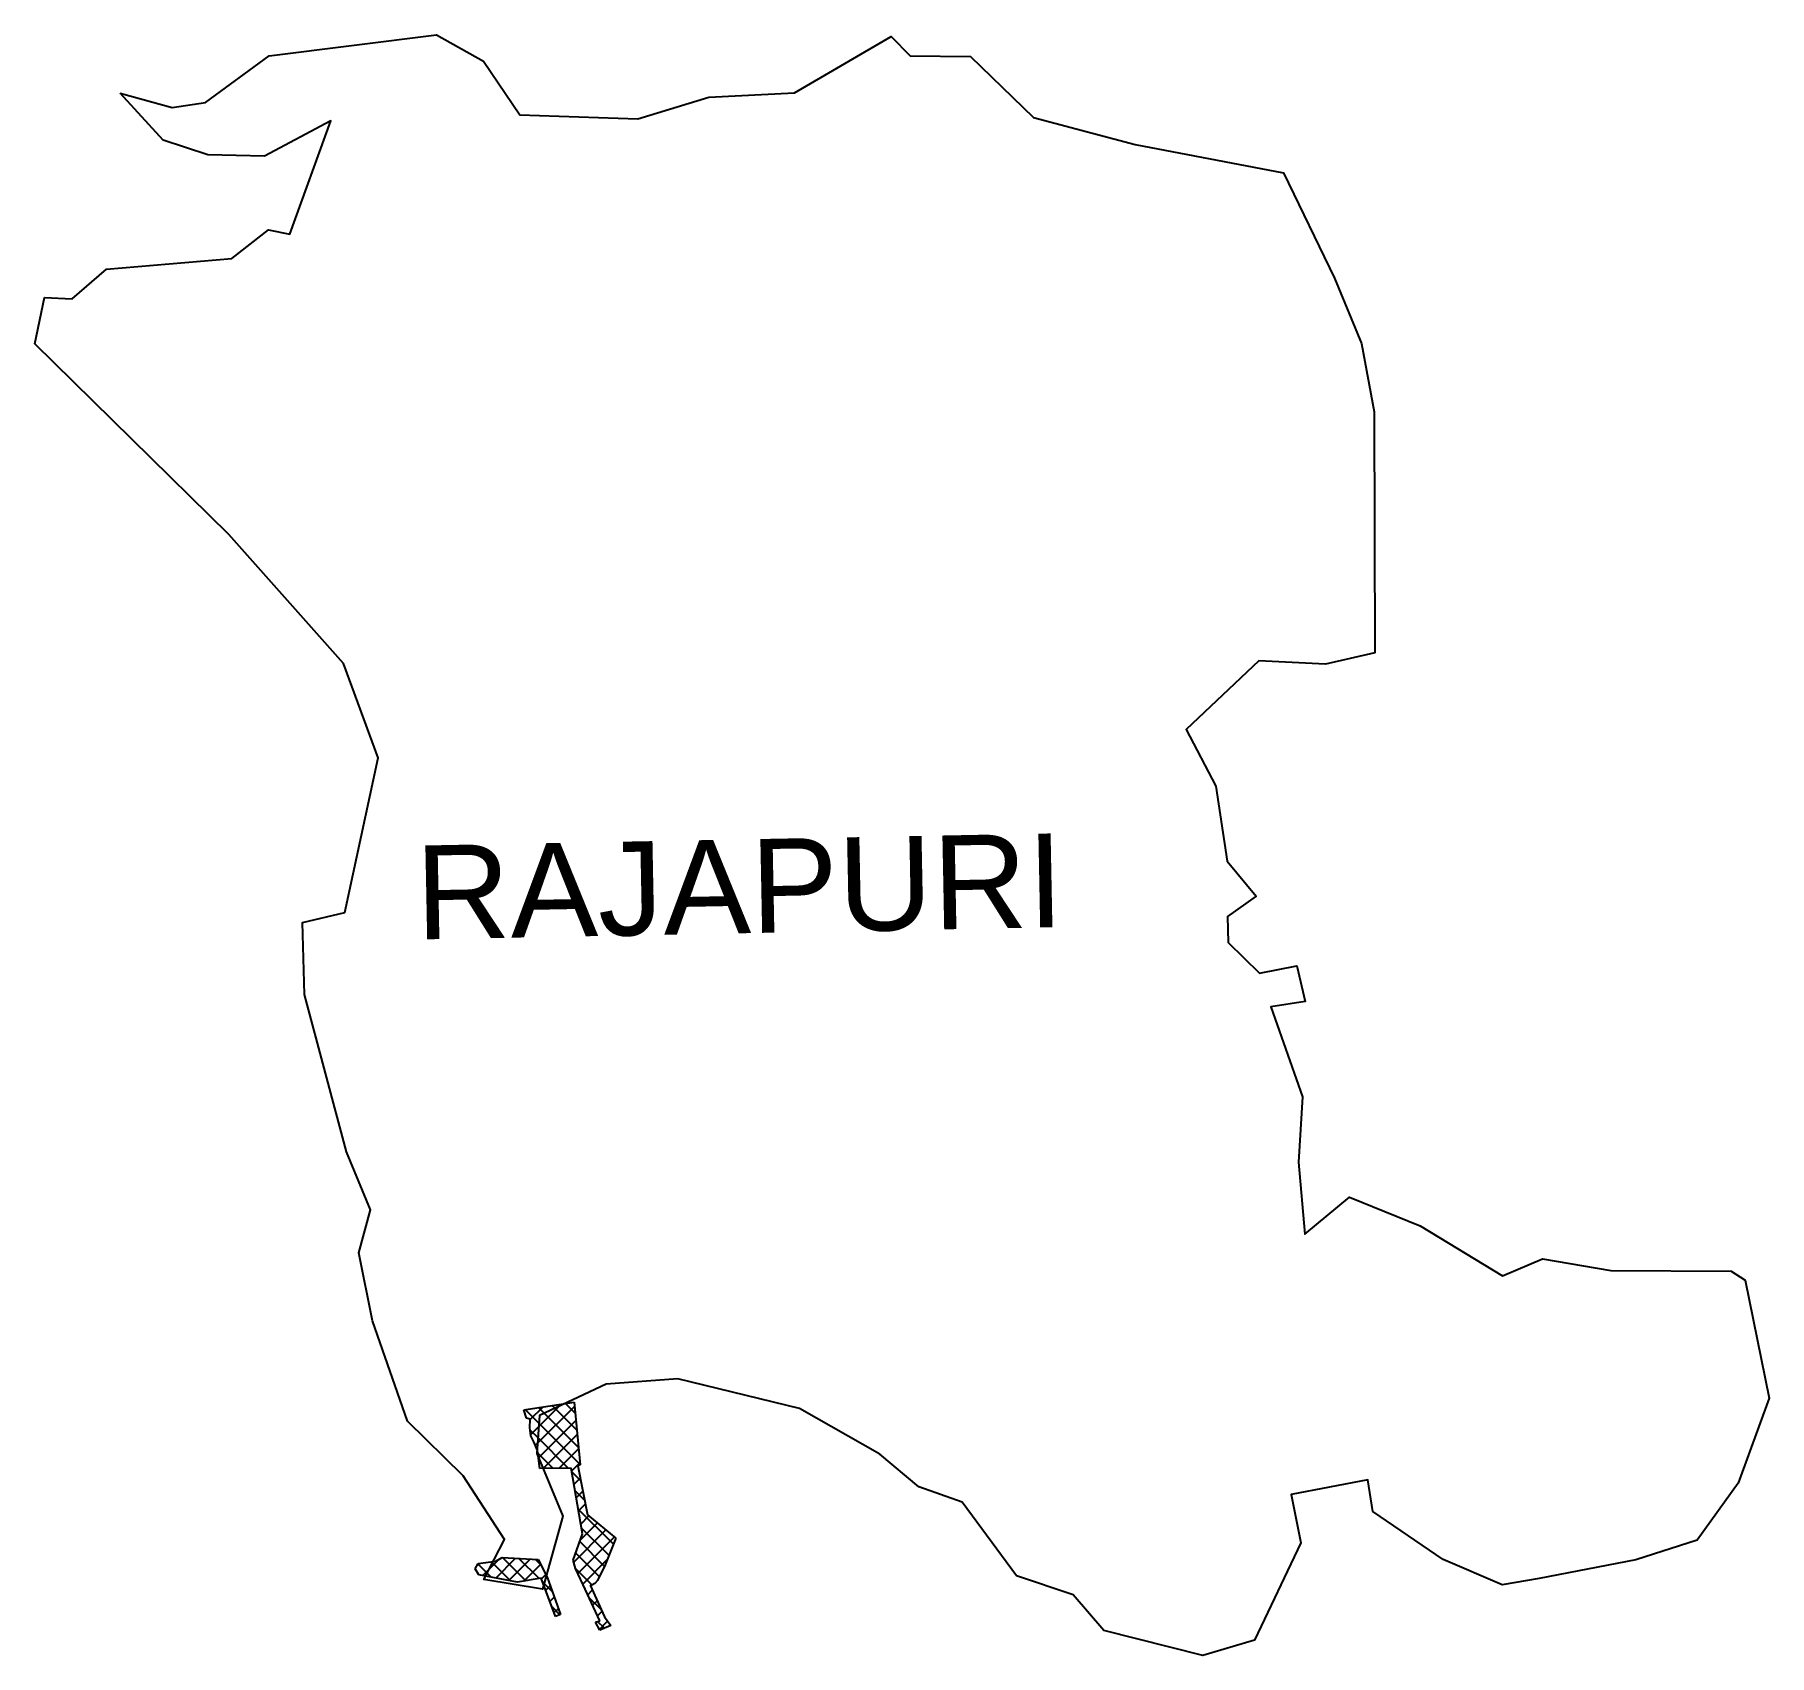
# Model space of a CAD drawing. Header units: metres. Extents: x 284941 to 286951, y 2024466 to 2026344.
import ezdxf

# ---------------------------------------------------------------- set-up
doc = ezdxf.new("R2010")
doc.units = ezdxf.units.M
for name, color, linetype in [('JETTY', 41, 'Continuous'), ('JETTY HATCH', 6, 'Continuous'), ('village', 3, 'Continuous'), ('VILLAGE NAME', 250, 'Continuous')]:
    doc.layers.add(name, color=color, linetype=linetype)
doc.styles.get("Standard").update_dxf_attribs({"font": 'simplex.shx'})

msp = doc.modelspace()

# ---------------------------------------------------------------- linework, layer by layer
at = {"layer": 'JETTY'}
for p, q in [((285507.8, 2024751), (285566.2, 2024759.8)), ((285510.9, 2024741.2), (285507.8, 2024751)), ((285566.2, 2024759.8), (285573.3, 2024687)), ((285515.3, 2024740), (285510.9, 2024741.2)), ((285514.9, 2024730.1), (285515.3, 2024740)), ((285516.1, 2024720.9), (285514.9, 2024730.1)), ((285519.4, 2024713.7), (285516.1, 2024720.9)), ((285523.7, 2024703.8), (285519.4, 2024713.7)), ((285526.6, 2024683.1), (285523.7, 2024703.8)), ((285573.3, 2024687), (285570.4, 2024686.1)), ((285570.4, 2024686.1), (285581.9, 2024629.1)), ((285562.8, 2024683.4), (285526.6, 2024683.1)), ((285575.8, 2024607.2), (285562.8, 2024683.4)), ((285581.9, 2024629.1), (285614.5, 2024602.2)), ((285565.3, 2024576.5), (285575.8, 2024607.2)), ((285614.5, 2024602.2), (285602.2, 2024571.3)), ((285451.5, 2024566.5), (285455.2, 2024572.7)), ((285455.8, 2024559.6), (285451.5, 2024566.5)), ((285455.2, 2024572.7), (285475.5, 2024575.5)), ((285475.5, 2024575.5), (285482.8, 2024579.9)), ((285482.8, 2024579.9), (285524.4, 2024577.5)), ((285524.4, 2024577.5), (285534.9, 2024556.9)), ((285567.9, 2024567.1), (285565.3, 2024576.5)), ((285576.8, 2024548), (285567.9, 2024567.1)), ((285602.2, 2024571.3), (285593.3, 2024553)), ((285500.8, 2024551.1), (285455.8, 2024559.6)), ((285528, 2024555.9), (285500.8, 2024551.1)), ((285544.8, 2024511.5), (285528, 2024555.9)), ((285534.9, 2024556.9), (285550.6, 2024513.7)), ((285596.1, 2024506.2), (285576.8, 2024548)), ((285586.9, 2024547.8), (285584.7, 2024547.8)), ((285584.7, 2024547.8), (285601.4, 2024511)), ((285590.2, 2024549.7), (285586.9, 2024547.8)), ((285593.3, 2024553), (285590.2, 2024549.7)), ((285550.6, 2024513.7), (285544.8, 2024511.5)), ((285591, 2024504.8), (285596.1, 2024506.2)), ((285596.2, 2024495.4), (285591, 2024504.8)), ((285601.4, 2024511), (285608.9, 2024501)), ((285608.9, 2024501), (285596.2, 2024495.4))]:
    msp.add_line(p, q, dxfattribs=at)
at = {"layer": 'JETTY HATCH', "linetype": 'Continuous'}
for p, q in [((285508.1, 2024750.2), (285509.1, 2024751.2)), ((285525.6, 2024735.1), (285509.4, 2024751.3)), ((285515.3, 2024739.5), (285530.3, 2024754.4)), ((285523.9, 2024712.2), (285566.6, 2024754.9)), ((285531.7, 2024746.9), (285525, 2024753.6)), ((285525.3, 2024731.5), (285548.9, 2024755.1)), ((285571.3, 2024707.4), (285531.7, 2024746.9)), ((285543.9, 2024752.7), (285540.6, 2024756)), ((285569.3, 2024727.3), (285543.9, 2024752.7)), ((285548.9, 2024755.1), (285551.4, 2024757.6)), ((285567.4, 2024747.2), (285556.3, 2024758.3)), ((285524.4, 2024718.4), (285515.3, 2024727.5)), ((285516, 2024722.2), (285525.3, 2024731.5)), ((285525.1, 2024695.4), (285568.2, 2024738.5)), ((285573.2, 2024687.4), (285525.6, 2024735.1)), ((285521.2, 2024709.5), (285523.9, 2024712.2)), ((285559.4, 2024683.4), (285524.4, 2024718.4)), ((285530.8, 2024683.2), (285569.8, 2024722.2)), ((285548.9, 2024683.3), (285571.4, 2024705.8)), ((285541.5, 2024683.2), (285524.1, 2024700.6)), ((285563.4, 2024679.8), (285573, 2024689.4)), ((285573.9, 2024668.8), (285563.5, 2024679.2)), ((285566, 2024664.5), (285573.3, 2024671.7)), ((285578.4, 2024646.3), (285567.2, 2024657.5)), ((285568.7, 2024649.1), (285576.3, 2024656.8)), ((285611.7, 2024595.1), (285570.9, 2024635.9)), ((285571.3, 2024633.8), (285579.3, 2024641.9)), ((285573.9, 2024618.5), (285583.4, 2024627.9)), ((285565.8, 2024574.5), (285603, 2024611.7)), ((285573.3, 2024599.9), (285593.2, 2024619.8)), ((285606.6, 2024582.3), (285574.6, 2024614.2)), ((285595.5, 2024557.5), (285568.1, 2024584.8)), ((285570.6, 2024561.3), (285612.9, 2024603.6)), ((285601.3, 2024569.5), (285572.7, 2024598.2)), ((285453.6, 2024570), (285456.4, 2024572.8)), ((285465.4, 2024561.8), (285455, 2024572.2)), ((285460.3, 2024558.8), (285467.7, 2024566.1)), ((285467.7, 2024566.1), (285479.5, 2024578)), ((285471.6, 2024573.6), (285470.3, 2024574.8)), ((285492.5, 2024552.7), (285471.6, 2024573.6)), ((285475.4, 2024555.9), (285498.5, 2024579)), ((285510.3, 2024552.8), (285483.2, 2024579.9)), ((285490.5, 2024553), (285515.5, 2024578)), ((285525.6, 2024555.5), (285502.3, 2024578.8)), ((285507.8, 2024552.3), (285527.3, 2024571.8)), ((285527.3, 2024571.7), (285521.4, 2024577.6)), ((285587.1, 2024547.9), (285567.9, 2024567.1)), ((285576.3, 2024549), (285604.6, 2024577.3)), ((285470.3, 2024556.9), (285465.4, 2024561.8)), ((285528.3, 2024554.9), (285533.4, 2024560)), ((285531.6, 2024549.5), (285529.7, 2024551.4)), ((285541, 2024540.1), (285531.6, 2024549.5)), ((285533.3, 2024541.9), (285538.5, 2024547.1)), ((285538.2, 2024528.9), (285543.3, 2024533.9)), ((285582, 2024536.7), (285587.3, 2024542)), ((285597.5, 2024519.5), (285583.4, 2024533.6)), ((285587.6, 2024524.4), (285592.9, 2024529.7)), ((285549.8, 2024513.4), (285540.7, 2024522.5)), ((285543.2, 2024515.9), (285548, 2024520.8)), ((285593.3, 2024512.2), (285598.5, 2024517.3)), ((285601.4, 2024497.7), (285593.5, 2024505.5)), ((285595.6, 2024496.5), (285605.1, 2024506))]:
    msp.add_line(p, q, dxfattribs=at)
at = {"layer": 'village', "flags": 128}
msp.add_lwpolyline([(285040.3, 2026276.7), (285100.6, 2026259.9)], dxfattribs=at)
at = {"layer": 'village', "color": 3, "true_color": 0x00ff00}
for points in [[(285100.6, 2026259.9, 0), (285139, 2026265.9, 0), (285213, 2026319.8, 0), (285406.8, 2026344.3, 0), (285461.4, 2026313.7, 0), (285503.5, 2026251.6, 0), (285640.1, 2026246.9, 0), (285722.2, 2026272.1, 0), (285821.8, 2026277, 0), (285933.5, 2026342.2, 0), (285955.6, 2026319.8, 0), (286025.8, 2026319.2, 0), (286098.7, 2026248.2, 0), (286216.4, 2026217.2, 0), (286388.2, 2026184.1, 0), (286447.4, 2026062.1, 0), (286478.8, 2025986.5, 0), (286493.4, 2025907.4, 0), (286494.3, 2025628.2, 0), (286437.1, 2025614.9, 0), (286359.8, 2025618.9, 0), (286275.4, 2025539.1, 0), (286310.1, 2025473.4, 0), (286322.9, 2025386.6, 0), (286356.5, 2025346.2, 0), (286323.5, 2025322.5, 0), (286324.2, 2025292.3, 0), (286360.7, 2025256.8, 0), (286403.7, 2025265.3, 0), (286413.6, 2025224.1, 0), (286373.7, 2025218, 0), (286410.2, 2025113.6, 0), (286405.6, 2025037.9, 0), (286413.1, 2024954.3, 0), (286464.8, 2024997.2, 0), (286546.7, 2024964.1, 0), (286642, 2024906.3, 0), (286688.6, 2024925.9, 0), (286767.8, 2024912.2, 0), (286907.3, 2024911.4, 0), (286923.4, 2024901.1, 0), (286951.4, 2024764.3, 0)], [(286951.4, 2024764.3, 0), (286915.2, 2024665.8, 0), (286867.7, 2024599.9, 0), (286796.7, 2024576.9, 0), (286684.5, 2024555.3, 0), (286641.7, 2024548.2, 0), (286573.6, 2024577.6, 0), (286491.9, 2024632.9, 0), (286486.1, 2024669.6, 0), (286397.4, 2024652.9, 0), (286408.4, 2024596.8, 0), (286354.7, 2024484.1, 0), (286294.7, 2024466.4, 0), (286180, 2024495, 0), (286144.8, 2024536.6, 0), (286078.8, 2024558.4, 0), (286016.1, 2024643.9, 0), (285965.8, 2024661.5, 0), (285920.6, 2024699.5, 0), (285827.3, 2024752.4, 0), (285686.6, 2024787, 0), (285603.4, 2024780.8, 0), (285526.2, 2024744.3, 0), (285523.1, 2024700.2, 0), (285553.2, 2024627.5, 0), (285529.7, 2024542.9, 0), (285461.6, 2024554.4, 0), (285485.7, 2024600.8, 0), (285437.5, 2024674.5, 0), (285373.2, 2024737.8, 0), (285332.6, 2024853.9, 0), (285316.8, 2024932.9, 0), (285330.2, 2024982.8, 0), (285302.4, 2025049.7, 0), (285253.9, 2025232, 0), (285251.5, 2025315.6, 0), (285300.5, 2025327.1, 0), (285339.3, 2025506.3, 0), (285299.1, 2025615.9, 0), (285166.2, 2025765.2, 0), (284941.1, 2025986.3, 0), (284952.3, 2026039.7, 0), (284984.7, 2026038.2, 0), (285024.4, 2026072.6, 0), (285169.6, 2026085.1, 0), (285211.9, 2026118.2, 0), (285236.6, 2026113.3, 0), (285284.3, 2026244.4, 0), (285207.4, 2026203.5, 0), (285141.6, 2026205.2, 0), (285089.8, 2026222, 0), (285040.3, 2026276.7, 0)]]:
    msp.add_polyline3d(points, dxfattribs=at)

# ---------------------------------------------------------------- texts
at = {"layer": 'VILLAGE NAME', "insert": (285381.4, 2025404.6), "char_height": 108.748, "attachment_point": 1, "rotation": 1.1028}
msp.add_mtext_dynamic_manual_height_columns('{\\fArial|b0|i0|c0|p34;RAJAPURI}', width=726.929, gutter_width=543.7, heights=[0], dxfattribs=at)

doc.saveas('drawing.dxf')
